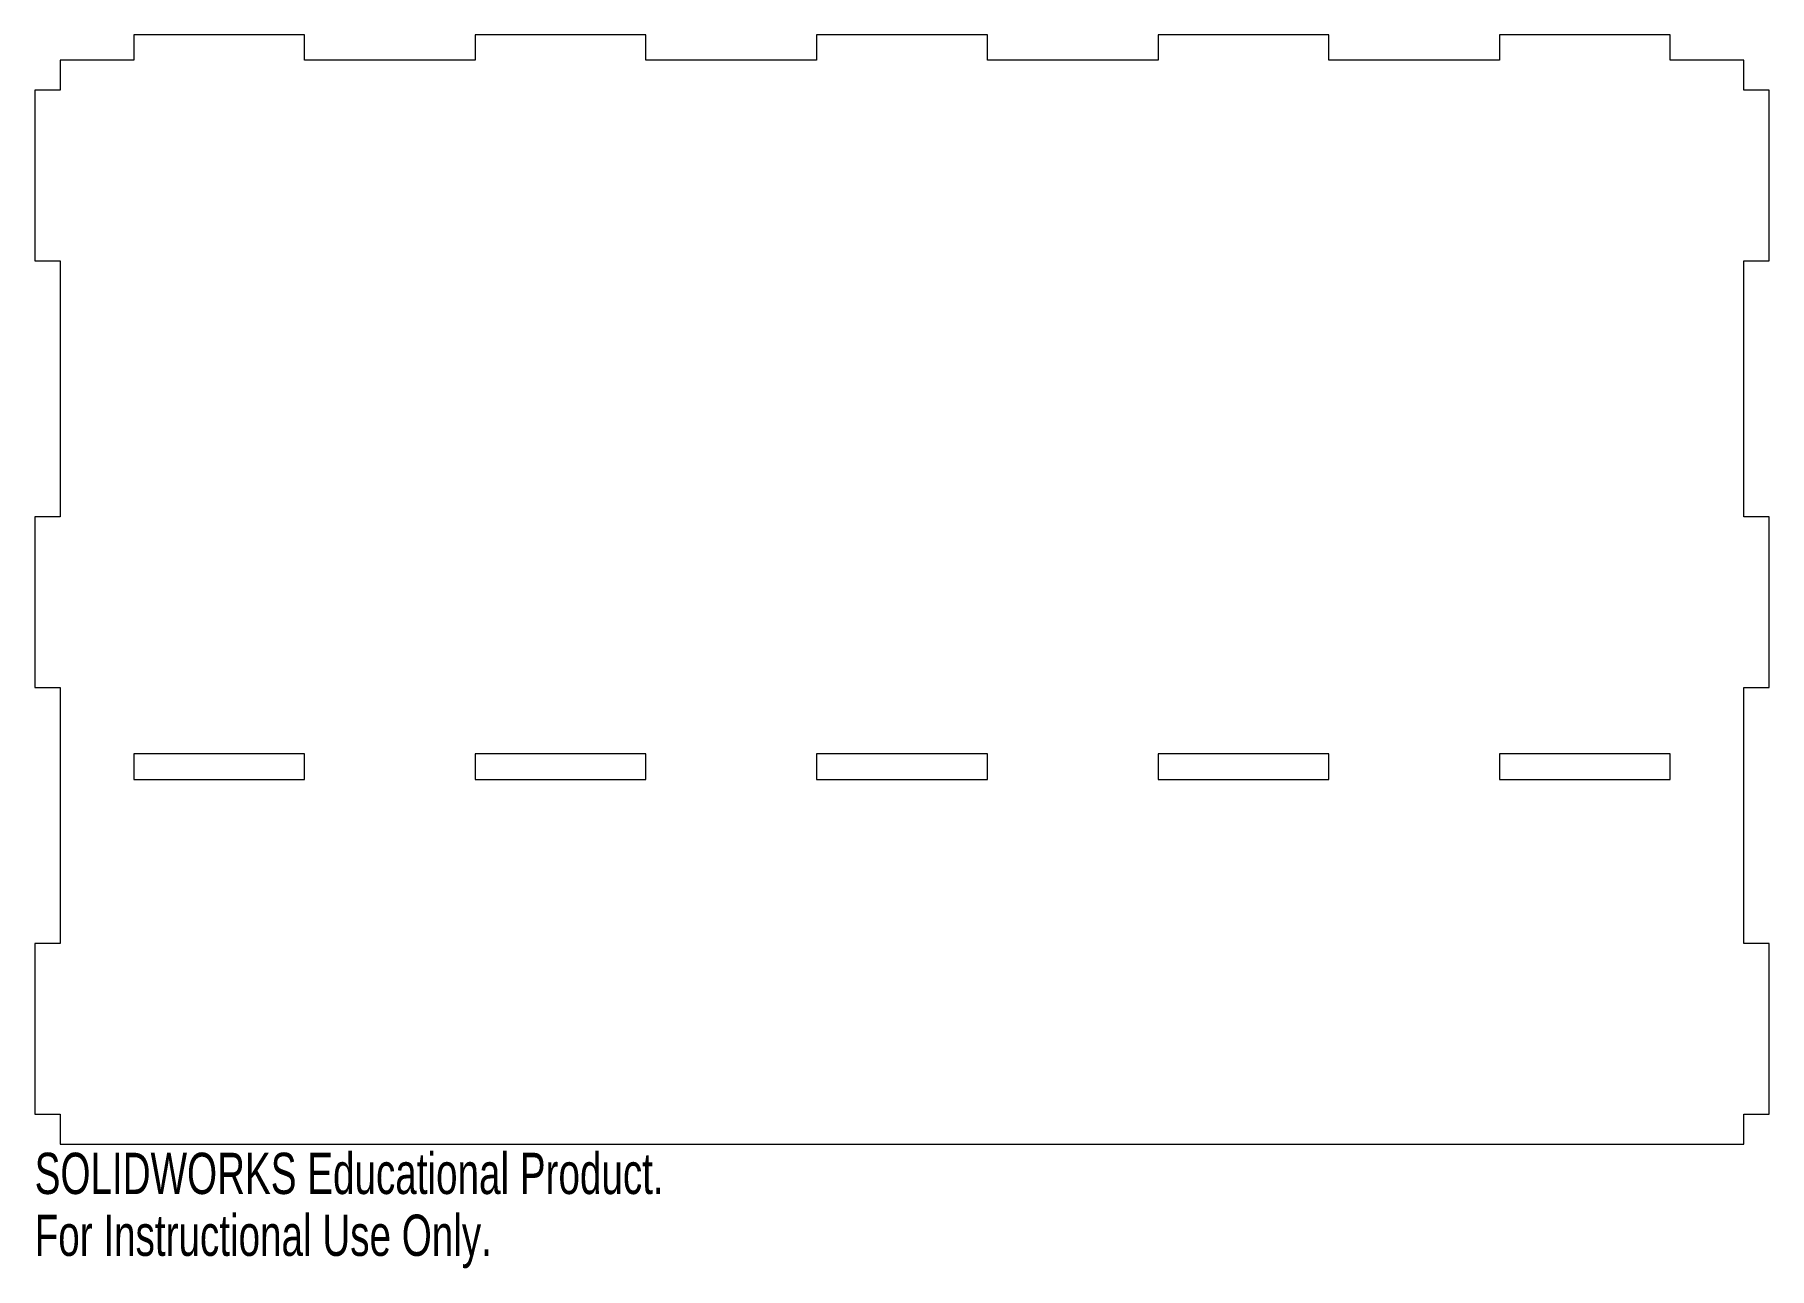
# Model space of a CAD drawing. Header units: millimetres. Extents: x -102 to 102, y -78 to 66.
import ezdxf

# ---------------------------------------------------------------- set-up
doc = ezdxf.new("R2010")
doc.units = ezdxf.units.MM
doc.styles.add('SLDTEXTSTYLE0', font='TXT', dxfattribs={"width": 0.7})

msp = doc.modelspace()

# ---------------------------------------------------------------- linework, layer by layer
at = {"color": 7, "linetype": 'Continuous', "lineweight": 15}
for p, q in [((-90, 66.5), (-90, 63.5)), ((-70, 66.5), (-90, 66.5)), ((-70, 63.5), (-70, 66.5)), ((-50, 66.5), (-50, 63.5)), ((-30, 66.5), (-50, 66.5)), ((-30, 63.5), (-30, 66.5)), ((-10, 66.5), (-10, 63.5)), ((10, 66.5), (-10, 66.5)), ((10, 63.5), (10, 66.5)), ((30, 66.5), (30, 63.5)), ((50, 66.5), (30, 66.5)), ((50, 63.5), (50, 66.5)), ((70, 66.5), (70, 63.5)), ((90, 66.5), (70, 66.5)), ((90, 63.5), (90, 66.5)), ((-90, 63.5), (-98.6, 63.5)), ((-98.6, 63.5), (-98.6, 60)), ((-50, 63.5), (-70, 63.5)), ((-10, 63.5), (-30, 63.5)), ((30, 63.5), (10, 63.5)), ((70, 63.5), (50, 63.5)), ((98.6, 63.5), (90, 63.5)), ((98.6, 60), (98.6, 63.5)), ((-101.6, 60), (-101.6, 40)), ((-98.6, 60), (-101.6, 60)), ((101.6, 60), (98.6, 60)), ((101.6, 40), (101.6, 60)), ((-101.6, 40), (-98.6, 40)), ((-98.6, 40), (-98.6, 10)), ((98.6, 40), (101.6, 40)), ((98.6, 10), (98.6, 40)), ((-101.6, 10), (-101.6, -10)), ((-98.6, 10), (-101.6, 10)), ((101.6, 10), (98.6, 10)), ((101.6, -10), (101.6, 10)), ((-101.6, -10), (-98.6, -10)), ((-98.6, -10), (-98.6, -40)), ((98.6, -10), (101.6, -10)), ((98.6, -40), (98.6, -10)), ((-70, -17.78), (-90, -17.78)), ((-90, -17.78), (-90, -20.78)), ((-70, -20.78), (-70, -17.78)), ((-30, -17.78), (-50, -17.78)), ((-50, -17.78), (-50, -20.78)), ((-30, -20.78), (-30, -17.78)), ((10, -17.78), (-10, -17.78)), ((-10, -17.78), (-10, -20.78)), ((10, -20.78), (10, -17.78)), ((50, -17.78), (30, -17.78)), ((30, -17.78), (30, -20.78)), ((50, -20.78), (50, -17.78)), ((90, -17.78), (70, -17.78)), ((70, -17.78), (70, -20.78)), ((90, -20.78), (90, -17.78)), ((-90, -20.78), (-70, -20.78)), ((-50, -20.78), (-30, -20.78)), ((-10, -20.78), (10, -20.78)), ((30, -20.78), (50, -20.78)), ((70, -20.78), (90, -20.78)), ((-101.6, -40), (-101.6, -60)), ((-98.6, -40), (-101.6, -40)), ((101.6, -40), (98.6, -40)), ((101.6, -60), (101.6, -40)), ((-101.6, -60), (-98.6, -60)), ((-98.6, -60), (-98.6, -63.5)), ((98.6, -60), (101.6, -60)), ((98.6, -63.5), (98.6, -60)), ((-98.6, -63.5), (98.6, -63.5))]:
    msp.add_line(p, q, dxfattribs=at)

# ---------------------------------------------------------------- texts
at = {"color": 7, "linetype": 'Continuous', "char_height": 4.8336, "attachment_point": 1, "style": 'SLDTEXTSTYLE0'}
for s, insert in [('SOLIDWORKS Educational Product.', (-101.6, -64.52)), ('For Instructional Use Only.', (-101.6, -71.77))]:
    msp.add_mtext(s, dxfattribs=dict(at, insert=insert))

doc.saveas('drawing.dxf')
